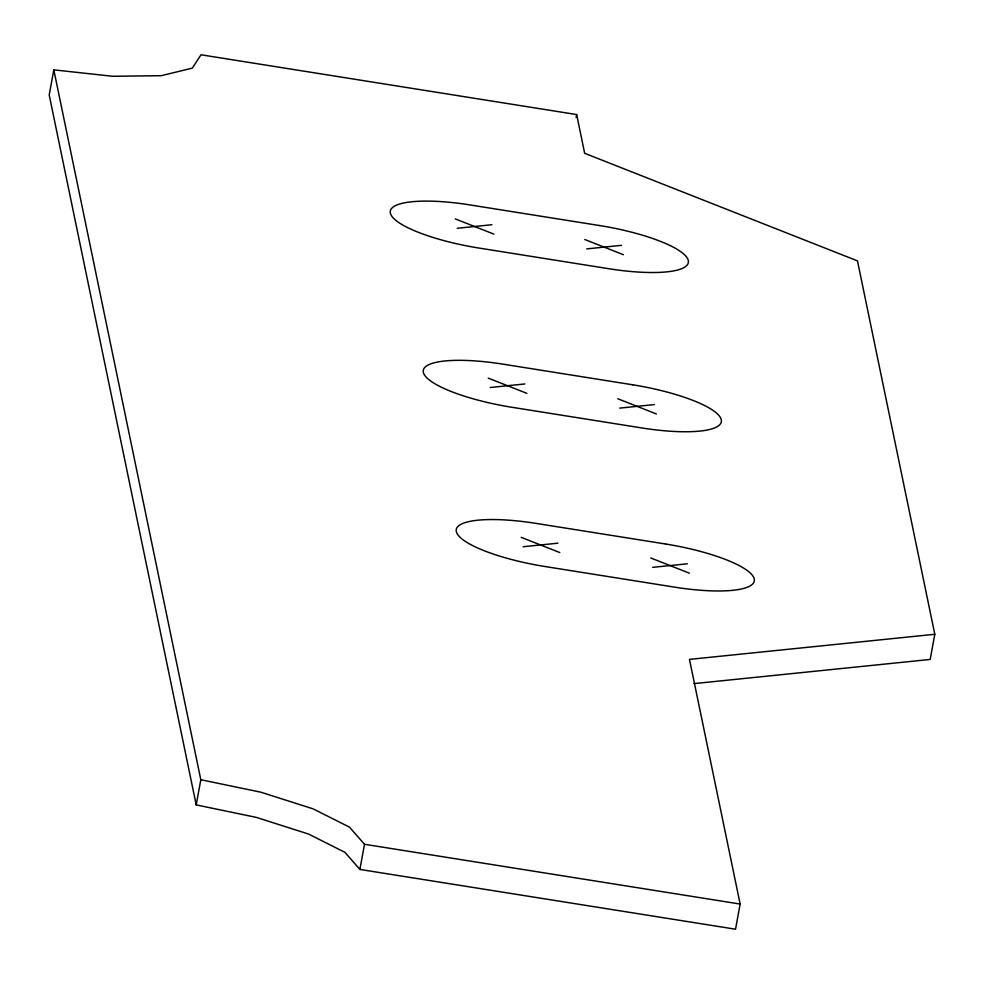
<?xml version="1.0" encoding="UTF-8"?>
<svg xmlns="http://www.w3.org/2000/svg" width="984" height="984" viewBox="0 0 984 984"><rect width="100%" height="100%" fill="white"/><g stroke="black" fill="none" stroke-linecap="round" stroke-linejoin="round"><path stroke-width="1.48" d="M53.812 69.852L49.2 95.017L196.21 804.887L256.32 817.384L308.533 834.038L344.904 852.316L359.886 869.438L735.54 929.216L740.14 904.05L689.476 659.391L934.8 634.274L857.47 260.871L584.668 153.295L576.649 114.562L201.007 54.784L192.323 68.13L161.302 75.682L112.668 76.285L53.812 69.852L200.81 779.722L196.21 804.887M359.886 869.438L364.498 844.272L349.504 827.15L313.146 808.873L260.932 792.218L200.81 779.722M576.107 117.526L576.649 114.562M934.8 634.274L930.188 659.44L694.015 683.622M457.216 228.276L491.914 224.733M586.747 248.891L621.445 245.348M490.192 387.499L524.89 383.957M619.723 408.114L654.421 404.572M523.168 546.735L557.854 543.18M652.699 567.35L687.385 563.795M364.498 844.272L740.14 904.05M584.803 239.518L623.389 254.721M455.272 218.903L493.857 234.106M617.78 398.741L656.365 413.957M488.248 378.127L526.834 393.342M650.756 557.965L689.329 573.18M521.225 537.35L559.798 552.565M599.637 225.557L470.094 204.943A85.633 20.504 10.4 0 0 390.365 213.11A85.633 20.504 10.4 0 0 479.023 248.066L608.567 268.681A85.633 20.504 10.4 0 0 688.296 260.514A85.633 20.504 10.4 0 0 599.637 225.557M632.601 384.781L503.07 364.166A85.633 20.504 10.4 0 0 423.341 372.333A85.633 20.504 10.4 0 0 512 407.29L641.531 427.905A85.633 20.504 10.4 0 0 721.272 419.738A85.633 20.504 10.4 0 0 632.601 384.781M665.578 544.004L536.046 523.39A85.633 20.504 10.4 0 0 456.318 531.557A85.633 20.504 10.4 0 0 544.976 566.513L674.507 587.128A85.633 20.504 10.4 0 0 754.236 578.973A85.633 20.504 10.4 0 0 665.578 544.004"/></g></svg>
